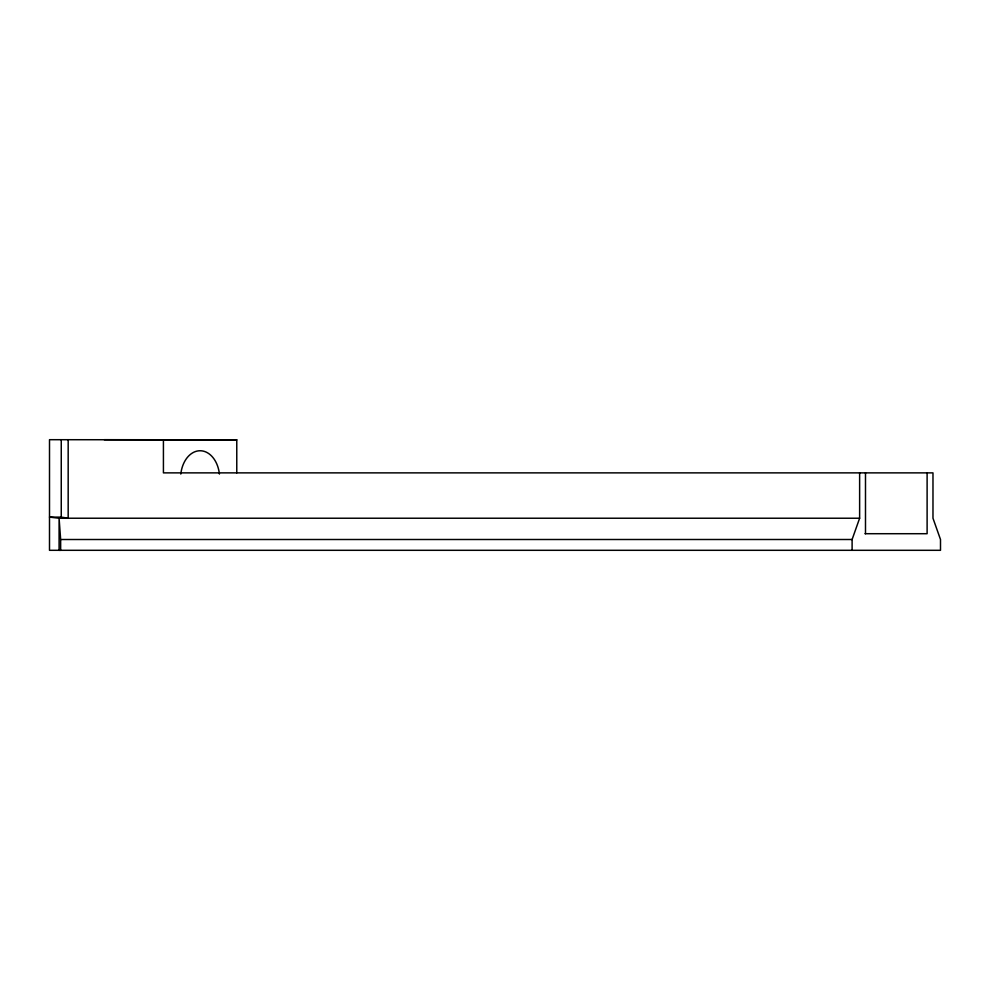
<?xml version="1.0" encoding="UTF-8"?>
<svg xmlns="http://www.w3.org/2000/svg" width="990" height="990" viewBox="0 0 990 990"><rect width="100%" height="100%" fill="white"/><g stroke="black" fill="none" stroke-linecap="round" stroke-linejoin="round"><path stroke-width="1.49" d="M163.424 439.696L163.424 472.874L932.976 472.874L932.976 518.228L940.5 539.5L940.5 550.304L49.5 550.304L49.512 439.696L236.771 439.832L236.771 472.874M852.105 550.304L852.105 539.5L859.629 518.228L859.629 472.874M68.174 439.696L68.174 518.228L61.256 517.126L49.5 517.126L59.091 518.228L859.629 518.228M865.013 533.709L927.11 533.709L927.11 472.874M60.65 539.513L60.65 550.304L59.091 550.304L59.091 518.228L60.65 539.513L852.105 539.5M236.771 439.832L104.272 439.696M865.495 472.874L865.495 533.709M61.256 439.696L61.256 517.126M180.799 474.074A27.658 19.553 -90 0 1 200.116 450.747A27.658 19.553 -90 0 1 219.421 474.074"/></g></svg>
